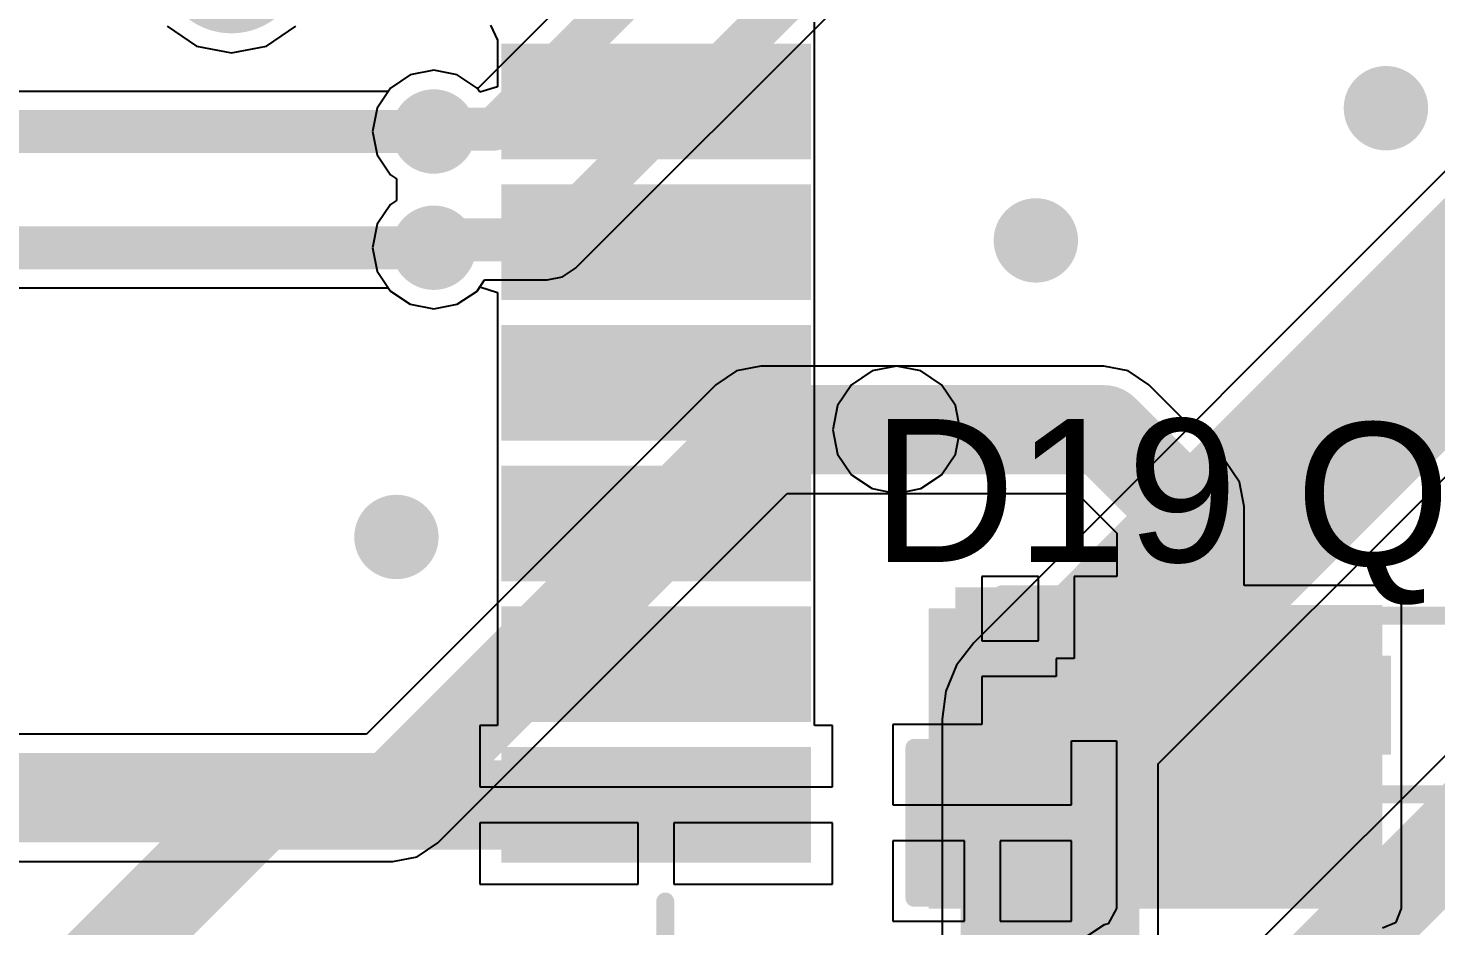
# Model space of a CAD drawing. Header units: millimetres. Extents: x -0.27 to 4.7, y -0.39 to 2.83.
# Drawn here: x 1.0019 to 1.396, y 0.9172 to 1.1684 of the extents above; entities that cross this region are included whole.
import ezdxf

# ---------------------------------------------------------------- set-up
doc = ezdxf.new("R2010")
doc.units = ezdxf.units.MM
doc.header["$MEASUREMENT"] = 0
for name, color, linetype in [('BottomLayer', 5, 'Continuous'), ('BottomSolder', 6, 'Continuous'), ('TopLayer', 1, 'Continuous'), ('TopOverlay', 2, 'Continuous'), ('TopPaste', 8, 'Continuous'), ('TopSolder', 216, 'Continuous'), ('ViaHoleLayer', 16, 'Continuous')]:
    doc.layers.add(name, color=color, linetype=linetype)
doc.styles.add('Arial', font='', dxfattribs={"height": 0.2})
doc.styles.get('Arial').set_extended_font_data('Arial')

# ---------------------------------------------------------------- blocks, each defined once
blk = doc.blocks.new('SIM7000A_35')
at = {"layer": 'TopLayer'}
for points in [[(-0.32717, -0.51181), (-0.32717, -0.43307), (-0.30276, -0.43307), (-0.30276, -0.51181)], [(-0.2878, -0.51181), (-0.2878, -0.43307), (-0.26339, -0.43307), (-0.26339, -0.51181)], [(-0.24843, -0.51181), (-0.24843, -0.43307), (-0.22402, -0.43307), (-0.22402, -0.51181)], [(-0.20906, -0.51181), (-0.20906, -0.43307), (-0.18465, -0.43307), (-0.18465, -0.51181)], [(-0.16969, -0.51181), (-0.16969, -0.43307), (-0.14528, -0.43307), (-0.14528, -0.51181)], [(-0.13031, -0.51181), (-0.13031, -0.43307), (-0.10591, -0.43307), (-0.10591, -0.51181)]]:
    blk.add_hatch(color=1, dxfattribs=at).paths.add_polyline_path(points)
at = {"layer": 'TopPaste'}
for points in [[(-0.32717, -0.51181), (-0.32717, -0.43307), (-0.30276, -0.43307), (-0.30276, -0.51181)], [(-0.2878, -0.51181), (-0.2878, -0.43307), (-0.26339, -0.43307), (-0.26339, -0.51181)], [(-0.24843, -0.51181), (-0.24843, -0.43307), (-0.22402, -0.43307), (-0.22402, -0.51181)], [(-0.20906, -0.51181), (-0.20906, -0.43307), (-0.18465, -0.43307), (-0.18465, -0.51181)], [(-0.16969, -0.51181), (-0.16969, -0.43307), (-0.14528, -0.43307), (-0.14528, -0.51181)], [(-0.13031, -0.51181), (-0.13031, -0.43307), (-0.10591, -0.43307), (-0.10591, -0.51181)]]:
    blk.add_hatch(color=8, dxfattribs=at).paths.add_polyline_path(points)
at = {"layer": 'TopSolder'}
for points in [[(-0.33117, -0.51581), (-0.33117, -0.42907), (-0.29876, -0.42907), (-0.29876, -0.51581)], [(-0.2918, -0.51581), (-0.2918, -0.42907), (-0.25939, -0.42907), (-0.25939, -0.51581)], [(-0.25243, -0.51581), (-0.25243, -0.42907), (-0.22002, -0.42907), (-0.22002, -0.51581)], [(-0.21306, -0.51581), (-0.21306, -0.42907), (-0.18065, -0.42907), (-0.18065, -0.51581)], [(-0.17369, -0.51581), (-0.17369, -0.42907), (-0.14128, -0.42907), (-0.14128, -0.51581)], [(-0.13431, -0.51581), (-0.13431, -0.42907), (-0.10191, -0.42907), (-0.10191, -0.51581)]]:
    blk.add_hatch(color=216, dxfattribs=at).paths.add_polyline_path(points)
at = {"layer": 'TopOverlay', "const_width": 0.005}
blk.add_lwpolyline([(-0.475, -0.475), (-0.342, -0.475)], dxfattribs=at)
at = {"layer": 'TopOverlay', "const_width": 0.0025}
blk.add_lwpolyline([(-0.34325, -0.475, 1), (-0.34075, -0.475, 1)], format="xyb", close=True, dxfattribs=at)
blk = doc.blocks.new('SOT_723_104')
at = {"layer": 'TopLayer'}
for points in [[(-0.00984, 0.0315), (0.00984, 0.0315), (0.00984, 0.01378), (-0.00984, 0.01378)], [(-0.02559, -0.01378), (-0.00591, -0.01378), (-0.00591, -0.0315), (-0.02559, -0.0315)], [(0.00591, -0.01378), (0.02559, -0.01378), (0.02559, -0.0315), (0.00591, -0.0315)]]:
    blk.add_hatch(color=1, dxfattribs=at).paths.add_polyline_path(points)
at = {"layer": 'TopPaste'}
for points in [[(-0.00984, 0.0315), (0.00984, 0.0315), (0.00984, 0.01378), (-0.00984, 0.01378)], [(-0.02559, -0.01378), (-0.00591, -0.01378), (-0.00591, -0.0315), (-0.02559, -0.0315)], [(0.00591, -0.01378), (0.02559, -0.01378), (0.02559, -0.0315), (0.00591, -0.0315)]]:
    blk.add_hatch(color=8, dxfattribs=at).paths.add_polyline_path(points)
at = {"layer": 'TopSolder'}
for points in [[(-0.01384, 0.0355), (0.01384, 0.0355), (0.01384, 0.00978), (-0.01384, 0.00978)], [(-0.02959, -0.00978), (-0.00191, -0.00978), (-0.00191, -0.0355), (-0.02959, -0.0355)], [(0.00191, -0.00978), (0.02959, -0.00978), (0.02959, -0.0355), (0.00191, -0.0355)]]:
    blk.add_hatch(color=216, dxfattribs=at).paths.add_polyline_path(points)
at = {"layer": 'TopOverlay', "const_width": 0.005}
for points in [[(-0.025, 0.025), (-0.025, -0.006)], [(-0.025, 0.025), (-0.015, 0.025)], [(-0.025, 0.025), (-0.025, -0.006)], [(-0.025, 0.025), (-0.015, 0.025)], [(0.015, 0.025), (0.025, 0.025)], [(0.025, 0.025), (0.025, -0.006)], [(-0.037, -0.016), (-0.037, -0.026)], [(-0.037, -0.016), (-0.032, -0.021)], [(-0.001, -0.016), (0.001, -0.016)], [(-0.032, -0.021), (-0.037, -0.026)]]:
    blk.add_lwpolyline(points, dxfattribs=at)
at = {"layer": 'TopOverlay', "const_width": 0.0025}
for points in [[(-0.02625, 0.025, 1), (-0.02375, 0.025, 1)], [(-0.02625, 0.025, 1), (-0.02375, 0.025, 1)], [(-0.02625, 0.025, 1), (-0.02375, 0.025, 1)], [(-0.02625, 0.025, 1), (-0.02375, 0.025, 1)], [(-0.01625, 0.025, 1), (-0.01375, 0.025, 1)], [(-0.01625, 0.025, 1), (-0.01375, 0.025, 1)], [(0.01375, 0.025, 1), (0.01625, 0.025, 1)], [(0.02375, 0.025, 1), (0.02625, 0.025, 1)], [(0.02375, 0.025, 1), (0.02625, 0.025, 1)], [(-0.02625, -0.006, 1), (-0.02375, -0.006, 1)], [(-0.02625, -0.006, 1), (-0.02375, -0.006, 1)], [(0.02375, -0.006, 1), (0.02625, -0.006, 1)], [(-0.03825, -0.016, 1), (-0.03575, -0.016, 1)], [(-0.03825, -0.016, 1), (-0.03575, -0.016, 1)], [(-0.00225, -0.016, 1), (0.00025, -0.016, 1)], [(-0.00025, -0.016, 1), (0.00225, -0.016, 1)], [(-0.03325, -0.021, 1), (-0.03075, -0.021, 1)], [(-0.03325, -0.021, 1), (-0.03075, -0.021, 1)], [(-0.03825, -0.026, 1), (-0.03575, -0.026, 1)], [(-0.03825, -0.026, 1), (-0.03575, -0.026, 1)]]:
    blk.add_lwpolyline(points, format="xyb", close=True, dxfattribs=at)
blk = doc.blocks.new('DFN1006_2L__150')
at = {"layer": 'TopLayer'}
for points in [[(-0.02756, 0.01299), (-0.00591, 0.01299), (-0.00591, -0.01299), (-0.02756, -0.01299)], [(0.00591, 0.01299), (0.02756, 0.01299), (0.02756, -0.01299), (0.00591, -0.01299)]]:
    blk.add_hatch(color=1, dxfattribs=at).paths.add_polyline_path(points)
at = {"layer": 'TopOverlay'}
blk.add_hatch(color=2, dxfattribs=at).paths.add_polyline_path([(-0.04501, -0.02), (-0.03201, -0.02), (-0.03201, 0.02), (-0.04501, 0.02)])
at = {"layer": 'TopPaste'}
for points in [[(-0.02756, 0.01299), (-0.00591, 0.01299), (-0.00591, -0.01299), (-0.02756, -0.01299)], [(0.00591, 0.01299), (0.02756, 0.01299), (0.02756, -0.01299), (0.00591, -0.01299)]]:
    blk.add_hatch(color=8, dxfattribs=at).paths.add_polyline_path(points)
at = {"layer": 'TopSolder'}
for points in [[(-0.03156, 0.01699), (-0.00191, 0.01699), (-0.00191, -0.01699), (-0.03156, -0.01699)], [(0.00191, 0.01699), (0.03156, 0.01699), (0.03156, -0.01699), (0.00191, -0.01699)]]:
    blk.add_hatch(color=216, dxfattribs=at).paths.add_polyline_path(points)
at = {"layer": 'TopOverlay', "const_width": 0.005}
for points in [[(-0.032, -0.018), (-0.032, 0.018)], [(-0.032, 0.018), (0.032, 0.018)], [(0.032, -0.018), (0.032, 0.018)], [(-0.032, -0.018), (0.032, -0.018)]]:
    blk.add_lwpolyline(points, dxfattribs=at)
at = {"layer": 'TopOverlay', "const_width": 0.0025}
for points in [[(-0.03325, 0.018, 1), (-0.03075, 0.018, 1)], [(-0.03325, 0.018, 1), (-0.03075, 0.018, 1)], [(0.03075, 0.018, 1), (0.03325, 0.018, 1)], [(0.03075, 0.018, 1), (0.03325, 0.018, 1)], [(-0.03325, -0.018, 1), (-0.03075, -0.018, 1)], [(-0.03325, -0.018, 1), (-0.03075, -0.018, 1)], [(0.03075, -0.018, 1), (0.03325, -0.018, 1)], [(0.03075, -0.018, 1), (0.03325, -0.018, 1)]]:
    blk.add_lwpolyline(points, format="xyb", close=True, dxfattribs=at)
blk = doc.blocks.new('C___0603_180')
at = {"layer": 'TopLayer'}
for points in [[(-0.015, 0.0175), (-0.015, -0.0175), (-0.045, -0.0175), (-0.045, 0.0175)], [(0.045, 0.0175), (0.045, -0.0175), (0.015, -0.0175), (0.015, 0.0175)]]:
    blk.add_hatch(color=1, dxfattribs=at).paths.add_polyline_path(points)
at = {"layer": 'TopPaste'}
for points in [[(-0.015, 0.0175), (-0.015, -0.0175), (-0.045, -0.0175), (-0.045, 0.0175)], [(0.045, 0.0175), (0.045, -0.0175), (0.015, -0.0175), (0.015, 0.0175)]]:
    blk.add_hatch(color=8, dxfattribs=at).paths.add_polyline_path(points)
at = {"layer": 'TopSolder'}
for points in [[(-0.01264, 0.01986), (-0.01264, -0.01986), (-0.04736, -0.01986), (-0.04736, 0.01986)], [(0.04736, 0.01986), (0.04736, -0.01986), (0.01264, -0.01986), (0.01264, 0.01986)]]:
    blk.add_hatch(color=216, dxfattribs=at).paths.add_polyline_path(points)
at = {"layer": 'TopOverlay', "const_width": 0.005}
for points in [[(-0.049, -0.021), (-0.049, 0.021)], [(-0.049, 0.021), (-0.018, 0.021)], [(0.018, 0.021), (0.049, 0.021)], [(0.049, -0.021), (0.049, 0.021)], [(-0.049, -0.021), (-0.018, -0.021)], [(0.018, -0.021), (0.049, -0.021)]]:
    blk.add_lwpolyline(points, dxfattribs=at)
at = {"layer": 'TopOverlay', "const_width": 0.0025}
for points in [[(-0.05025, 0.021, 1), (-0.04775, 0.021, 1)], [(-0.05025, 0.021, 1), (-0.04775, 0.021, 1)], [(-0.01925, 0.021, 1), (-0.01675, 0.021, 1)], [(0.01675, 0.021, 1), (0.01925, 0.021, 1)], [(0.04775, 0.021, 1), (0.05025, 0.021, 1)], [(0.04775, 0.021, 1), (0.05025, 0.021, 1)], [(-0.05025, -0.021, 1), (-0.04775, -0.021, 1)], [(-0.05025, -0.021, 1), (-0.04775, -0.021, 1)], [(-0.01925, -0.021, 1), (-0.01675, -0.021, 1)], [(0.01675, -0.021, 1), (0.01925, -0.021, 1)], [(0.04775, -0.021, 1), (0.05025, -0.021, 1)], [(0.04775, -0.021, 1), (0.05025, -0.021, 1)]]:
    blk.add_lwpolyline(points, format="xyb", close=True, dxfattribs=at)

msp = doc.modelspace()

# ---------------------------------------------------------------- hatches: boundary and pattern name
at = {"layer": 'BottomLayer'}
h = msp.add_hatch(color=5, dxfattribs=at)
edge = h.paths.add_edge_path()
edge.add_arc((1.382, 1.146), 0.01181, 0, 360)
h = msp.add_hatch(color=5, dxfattribs=at)
edge = h.paths.add_edge_path()
edge.add_arc((1.11545, 1.13948), 0.01181, 0, 360)
h = msp.add_hatch(color=5, dxfattribs=at)
edge = h.paths.add_edge_path()
edge.add_arc((1.284, 1.109), 0.01181, 0, 360)
h = msp.add_hatch(color=5, dxfattribs=at)
edge = h.paths.add_edge_path()
edge.add_arc((1.11545, 1.10695), 0.01181, 0, 360)
h = msp.add_hatch(color=5, dxfattribs=at)
edge = h.paths.add_edge_path()
edge.add_arc((1.245, 1.056), 0.01181, 0, 360)
h = msp.add_hatch(color=5, dxfattribs=at)
edge = h.paths.add_edge_path()
edge.add_arc((1.105, 1.026), 0.01181, 0, 360)
at = {"layer": 'BottomSolder'}
h = msp.add_hatch(color=6, dxfattribs=at)
edge = h.paths.add_edge_path()
edge.add_arc((1.382, 1.146), 0.00591, 0, 360)
h = msp.add_hatch(color=6, dxfattribs=at)
edge = h.paths.add_edge_path()
edge.add_arc((1.11545, 1.13948), 0.00591, 0, 360)
h = msp.add_hatch(color=6, dxfattribs=at)
edge = h.paths.add_edge_path()
edge.add_arc((1.11545, 1.10695), 0.00591, 0, 360)
h = msp.add_hatch(color=6, dxfattribs=at)
edge = h.paths.add_edge_path()
edge.add_arc((1.284, 1.109), 0.00591, 0, 360)
h = msp.add_hatch(color=6, dxfattribs=at)
edge = h.paths.add_edge_path()
edge.add_arc((1.245, 1.056), 0.00591, 0, 360)
h = msp.add_hatch(color=6, dxfattribs=at)
edge = h.paths.add_edge_path()
edge.add_arc((1.105, 1.026), 0.00591, 0, 360)
at = {"layer": 'TopLayer'}
h = msp.add_hatch(color=1, dxfattribs=at)
edge = h.paths.add_edge_path()
edge.add_arc((1.382, 1.146), 0.01181, 0, 360)
h = msp.add_hatch(color=1, dxfattribs=at)
edge = h.paths.add_edge_path()
edge.add_arc((1.11545, 1.13948), 0.01181, 0, 360)
h = msp.add_hatch(color=1, dxfattribs=at)
edge = h.paths.add_edge_path()
edge.add_arc((1.284, 1.109), 0.01181, 0, 360)
h = msp.add_hatch(color=1, dxfattribs=at)
edge = h.paths.add_edge_path()
edge.add_arc((1.11545, 1.10695), 0.01181, 0, 360)
h = msp.add_hatch(color=1, dxfattribs=at)
edge = h.paths.add_edge_path()
edge.add_arc((1.245, 1.056), 0.01181, 0, 360)
h = msp.add_hatch(color=1, dxfattribs=at)
edge = h.paths.add_edge_path()
edge.add_arc((1.105, 1.026), 0.01181, 0, 360)
for points in [[(1.254, 0.922), (1.301, 0.922), (1.301, 1.006), (1.254, 1.006)], [(1.312, 0.922), (1.381, 0.922), (1.381, 1.007), (1.312, 1.007)]]:
    msp.add_hatch(color=1, dxfattribs=at).paths.add_polyline_path(points)
at = {"layer": 'TopSolder'}
h = msp.add_hatch(color=216, dxfattribs=at)
edge = h.paths.add_edge_path()
edge.add_arc((1.382, 1.146), 0.00591, 0, 360)
h = msp.add_hatch(color=216, dxfattribs=at)
edge = h.paths.add_edge_path()
edge.add_arc((1.11545, 1.13948), 0.00591, 0, 360)
h = msp.add_hatch(color=216, dxfattribs=at)
edge = h.paths.add_edge_path()
edge.add_arc((1.11545, 1.10695), 0.00591, 0, 360)
h = msp.add_hatch(color=216, dxfattribs=at)
edge = h.paths.add_edge_path()
edge.add_arc((1.284, 1.109), 0.00591, 0, 360)
h = msp.add_hatch(color=216, dxfattribs=at)
edge = h.paths.add_edge_path()
edge.add_arc((1.245, 1.056), 0.00591, 0, 360)
h = msp.add_hatch(color=216, dxfattribs=at)
edge = h.paths.add_edge_path()
edge.add_arc((1.105, 1.026), 0.00591, 0, 360)
at = {"layer": 'ViaHoleLayer'}
h = msp.add_hatch(color=16, dxfattribs=at)
edge = h.paths.add_edge_path()
edge.add_arc((1.382, 1.146), 0.00591, 0, 360)
h = msp.add_hatch(color=16, dxfattribs=at)
edge = h.paths.add_edge_path()
edge.add_arc((1.11545, 1.13948), 0.00591, 0, 360)
h = msp.add_hatch(color=16, dxfattribs=at)
edge = h.paths.add_edge_path()
edge.add_arc((1.11545, 1.10695), 0.00591, 0, 360)
h = msp.add_hatch(color=16, dxfattribs=at)
edge = h.paths.add_edge_path()
edge.add_arc((1.284, 1.109), 0.00591, 0, 360)
h = msp.add_hatch(color=16, dxfattribs=at)
edge = h.paths.add_edge_path()
edge.add_arc((1.245, 1.056), 0.00591, 0, 360)
h = msp.add_hatch(color=16, dxfattribs=at)
edge = h.paths.add_edge_path()
edge.add_arc((1.105, 1.026), 0.00591, 0, 360)

# ---------------------------------------------------------------- linework, layer by layer
at = {"layer": 'BottomLayer'}
for p, q in [((1.55574, 1.28553), (1.2666, 0.9964)), ((1.31826, 0.96247), (1.6074, 1.2516)), ((1.22218, 1.24591), (1.12784, 1.15157)), ((1.1551, 1.10124), (1.26793, 1.21407)), ((1.0408, 1.16892), (1.04907, 1.1634)), ((1.06858, 1.1634), (1.07685, 1.16892)), ((1.04907, 1.1634), (1.05882, 1.16146)), ((1.05882, 1.16146), (1.06858, 1.1634)), ((1.10889, 1.15531), (1.10333, 1.1516)), ((1.11545, 1.15662), (1.10889, 1.15531)), ((1.12201, 1.15531), (1.11545, 1.15662)), ((1.12757, 1.1516), (1.12201, 1.15531)), ((1.10333, 1.1516), (1.09962, 1.14604)), ((1.12784, 1.15157), (1.12757, 1.1516)), ((1.09962, 1.14604), (1.09831, 1.13948)), ((1.09831, 1.13948), (1.09962, 1.13292)), ((1.09962, 1.13292), (1.10333, 1.12736)), ((1.10333, 1.12736), (1.10504, 1.12622)), ((1.10504, 1.12622), (1.10504, 1.12021)), ((1.10504, 1.12021), (1.10333, 1.11907)), ((1.10333, 1.11907), (1.09962, 1.11351)), ((1.09962, 1.11351), (1.09831, 1.10695)), ((1.09831, 1.10695), (1.09962, 1.10039)), ((1.09962, 1.10039), (1.10333, 1.09483)), ((1.15146, 1.09881), (1.1551, 1.10124)), ((1.12757, 1.09483), (1.12966, 1.09796)), ((1.12966, 1.09796), (1.14717, 1.09796)), ((1.14717, 1.09796), (1.15146, 1.09881)), ((1.14717, 1.09796), (1.14717, 1.09796)), ((1.10333, 1.09483), (1.10889, 1.09111)), ((1.12201, 1.09111), (1.12757, 1.09483)), ((1.10889, 1.09111), (1.11545, 1.08981)), ((1.11545, 1.08981), (1.12201, 1.09111)), ((1.20017, 1.07248), (1.19438, 1.06862)), ((1.207, 1.07384), (1.20017, 1.07248)), ((1.207, 1.07384), (1.207, 1.07384)), ((1.245, 1.07384), (1.207, 1.07384)), ((1.25183, 1.07248), (1.245, 1.07384)), ((1.25762, 1.06862), (1.25183, 1.07248)), ((1.19438, 1.06862), (1.09661, 0.97084)), ((1.26148, 1.06283), (1.25762, 1.06862)), ((1.26284, 1.056), (1.26148, 1.06283)), ((1.26148, 1.04917), (1.26284, 1.056)), ((1.25762, 1.04338), (1.26148, 1.04917)), ((1.48538, 1.05162), (1.34738, 0.91362)), ((1.25183, 1.03952), (1.25762, 1.04338)), ((1.11662, 0.94038), (1.21439, 1.03816)), ((1.21439, 1.03816), (1.245, 1.03816)), ((1.245, 1.03816), (1.25183, 1.03952)), ((1.2666, 0.9964), (1.26179, 0.99013)), ((1.26179, 0.99013), (1.25877, 0.98283)), ((1.25877, 0.98283), (1.25774, 0.975)), ((1.25774, 0.975), (1.25774, 0.782)), ((1.09661, 0.97084), (0.98115, 0.97084)), ((1.31826, 0.782), (1.31826, 0.96247)), ((1.11083, 0.93652), (1.11662, 0.94038)), ((0.98115, 0.93516), (1.104, 0.93516)), ((1.104, 0.93516), (1.11083, 0.93652))]:
    msp.add_line(p, q, dxfattribs=at)
for points, const_width in [([(1.288, 0.975), (1.586, 1.273)], 0.05), ([(0.98477, 1.261), (1.05882, 1.18695)], 0.04), ([(1.13227, 1.14013), (1.23911, 1.24698)], 0.012), ([(1.14717, 1.10917), (1.269, 1.231)], 0.012), ([(1.11545, 1.13948), (1.11611, 1.14013)], 0.012), ([(1.11611, 1.14013), (1.13227, 1.14013)], 0.012), ([(1.11545, 1.10695), (1.11768, 1.10917)], 0.012), ([(1.11768, 1.10917), (1.14717, 1.10917)], 0.012), ([(1.104, 0.953), (1.207, 1.056)], 0.025), ([(1.207, 1.056), (1.245, 1.056)], 0.025), ([(1.36, 0.901), (1.498, 1.039)], 0.025), ([(1.288, 0.782), (1.288, 0.975)], 0.05), ([(0.98115, 0.953), (1.104, 0.953)], 0.025)]:
    msp.add_lwpolyline(points, dxfattribs=dict(at, const_width=const_width))
for points, const_width in [([(1.04882, 1.18695, 1), (1.06882, 1.18695, 1)], 0.02), ([(1.11245, 1.13948, 1), (1.11845, 1.13948, 1)], 0.006), ([(1.11311, 1.14013, 1), (1.11911, 1.14013, 1)], 0.006), ([(1.11311, 1.14013, 1), (1.11911, 1.14013, 1)], 0.006), ([(1.12927, 1.14013, 1), (1.13527, 1.14013, 1)], 0.006), ([(1.12927, 1.14013, 1), (1.13527, 1.14013, 1)], 0.006), ([(1.11245, 1.10695, 1), (1.11845, 1.10695, 1)], 0.006), ([(1.11468, 1.10917, 1), (1.12068, 1.10917, 1)], 0.006), ([(1.11468, 1.10917, 1), (1.12068, 1.10917, 1)], 0.006), ([(1.14417, 1.10917, 1), (1.15017, 1.10917, 1)], 0.006), ([(1.14417, 1.10917, 1), (1.15017, 1.10917, 1)], 0.006), ([(1.20075, 1.056, 1), (1.21325, 1.056, 1)], 0.0125), ([(1.20075, 1.056, 1), (1.21325, 1.056, 1)], 0.0125), ([(1.23875, 1.056, 1), (1.25125, 1.056, 1)], 0.0125), ([(1.2755, 0.975, 1), (1.3005, 0.975, 1)], 0.025), ([(1.2755, 0.975, 1), (1.3005, 0.975, 1)], 0.025), ([(1.09775, 0.953, 1), (1.11025, 0.953, 1)], 0.0125), ([(1.09775, 0.953, 1), (1.11025, 0.953, 1)], 0.0125)]:
    msp.add_lwpolyline(points, format="xyb", close=True, dxfattribs=dict(at, const_width=const_width))
at = {"layer": 'TopLayer'}
for p, q in [((1.13134, 1.16926), (1.13333, 1.16508)), ((1.22207, 1.16508), (1.22207, 1.17004)), ((1.13333, 1.16508), (1.13333, 1.16426)), ((1.13333, 1.16426), (1.13333, 1.15198)), ((1.22207, 1.16504), (1.22207, 1.16508)), ((1.22207, 1.13071), (1.22207, 1.16504)), ((1.10889, 1.15531), (1.10333, 1.1516)), ((1.11545, 1.15662), (1.10889, 1.15531)), ((1.12201, 1.15531), (1.11545, 1.15662)), ((1.12757, 1.1516), (1.12201, 1.15531)), ((1.10333, 1.1516), (1.10273, 1.15069)), ((1.12833, 1.15046), (1.12757, 1.1516)), ((1.13333, 1.15198), (1.12833, 1.15046)), ((1.10273, 1.15069), (0.83468, 1.15069)), ((1.22207, 1.13067), (1.22207, 1.13071)), ((1.22207, 1.12571), (1.22207, 1.13067)), ((1.22207, 1.12567), (1.22207, 1.12571)), ((1.22207, 1.09134), (1.22207, 1.12567)), ((0.95636, 1.09573), (1.10273, 1.09573)), ((1.10273, 1.09573), (1.10333, 1.09483)), ((1.12757, 1.09483), (1.12833, 1.09597)), ((1.12833, 1.09597), (1.13333, 1.09445)), ((1.10333, 1.09483), (1.10889, 1.09111)), ((1.12201, 1.09111), (1.12757, 1.09483)), ((1.13333, 1.09445), (1.13333, 1.09134)), ((1.10889, 1.09111), (1.11545, 1.08981)), ((1.11545, 1.08981), (1.12201, 1.09111)), ((1.13333, 1.09134), (1.13333, 1.0913)), ((1.13333, 1.0913), (1.13333, 1.08634)), ((1.22207, 1.0913), (1.22207, 1.09134)), ((1.22207, 1.08634), (1.22207, 1.0913)), ((1.13333, 1.08634), (1.13333, 1.0863)), ((1.13333, 1.0863), (1.13333, 1.05197)), ((1.22207, 1.0863), (1.22207, 1.08634)), ((1.22207, 1.05197), (1.22207, 1.0863)), ((1.23817, 1.07248), (1.23238, 1.06862)), ((1.245, 1.07384), (1.23817, 1.07248)), ((1.303, 1.07384), (1.245, 1.07384)), ((1.30983, 1.07248), (1.303, 1.07384)), ((1.31562, 1.06862), (1.30983, 1.07248)), ((1.23238, 1.06862), (1.22852, 1.06283)), ((1.33712, 1.04712), (1.31562, 1.06862)), ((1.22852, 1.06283), (1.22716, 1.056)), ((1.22716, 1.056), (1.22852, 1.04917)), ((1.13333, 1.05197), (1.13333, 1.05193)), ((1.13333, 1.05193), (1.13333, 1.04697)), ((1.22207, 1.05193), (1.22207, 1.05197)), ((1.22207, 1.04697), (1.22207, 1.05193)), ((1.22852, 1.04917), (1.23238, 1.04338)), ((1.13333, 1.04697), (1.13333, 1.04693)), ((1.13333, 1.04693), (1.13333, 1.0126)), ((1.22207, 1.04693), (1.22207, 1.04697)), ((1.22207, 1.0126), (1.22207, 1.04693)), ((1.34098, 1.04133), (1.33712, 1.04712)), ((1.23238, 1.04338), (1.23817, 1.03952)), ((1.34234, 1.0345), (1.34098, 1.04133)), ((1.23817, 1.03952), (1.245, 1.03816)), ((1.245, 1.03816), (1.29561, 1.03816)), ((1.29561, 1.03816), (1.30666, 1.02711)), ((1.34234, 1.01241), (1.34234, 1.0345)), ((1.34234, 1.0345), (1.34234, 1.0345)), ((1.30666, 1.02711), (1.30666, 1.01494)), ((1.28471, 1.01494), (1.26889, 1.01494)), ((1.26889, 1.01494), (1.26889, 0.99695)), ((1.28471, 0.99695), (1.28471, 1.01494)), ((1.30666, 1.01494), (1.29471, 1.01494)), ((1.29471, 1.01494), (1.29471, 0.99195)), ((1.13333, 1.0126), (1.13333, 1.01256)), ((1.13333, 1.01256), (1.13333, 1.0076)), ((1.22207, 1.01256), (1.22207, 1.0126)), ((1.22207, 1.0076), (1.22207, 1.01256)), ((1.381, 1.01241), (1.34234, 1.01241)), ((1.38483, 1.01083), (1.381, 1.01241)), ((1.38641, 1.007), (1.38483, 1.01083)), ((1.13333, 1.0076), (1.13333, 1.00756)), ((1.13333, 1.00756), (1.13333, 0.97323)), ((1.22207, 1.00756), (1.22207, 1.0076)), ((1.22207, 0.97323), (1.22207, 1.00756)), ((1.38641, 0.922), (1.38641, 1.007)), ((1.26889, 0.99695), (1.28471, 0.99695)), ((1.29471, 0.99195), (1.28971, 0.99195)), ((1.28971, 0.99195), (1.28971, 0.98695)), ((1.28971, 0.98695), (1.26889, 0.98695)), ((1.26889, 0.98695), (1.26889, 0.9735)), ((1.26889, 0.9735), (1.244, 0.9735)), ((1.244, 0.9735), (1.244, 0.951)), ((1.13333, 0.97323), (1.12833, 0.97323)), ((1.12833, 0.97323), (1.12833, 0.95603)), ((1.22707, 0.97323), (1.22207, 0.97323)), ((1.22707, 0.95603), (1.22707, 0.97323)), ((1.294, 0.951), (1.294, 0.96896)), ((1.294, 0.96896), (1.30659, 0.96896)), ((1.30659, 0.96896), (1.30659, 0.922)), ((1.12833, 0.95603), (1.1777, 0.95603)), ((1.1777, 0.95603), (1.22707, 0.95603)), ((1.244, 0.951), (1.269, 0.951)), ((1.269, 0.951), (1.294, 0.951)), ((1.1727, 0.94603), (1.12833, 0.94603)), ((1.12833, 0.94603), (1.12833, 0.92882)), ((1.1727, 0.92882), (1.1727, 0.94603)), ((1.22707, 0.94603), (1.1827, 0.94603)), ((1.1827, 0.94603), (1.1827, 0.92882)), ((1.22707, 0.92882), (1.22707, 0.94603)), ((1.264, 0.941), (1.244, 0.941)), ((1.244, 0.941), (1.244, 0.9185)), ((1.264, 0.9185), (1.264, 0.941)), ((1.294, 0.941), (1.274, 0.941)), ((1.274, 0.941), (1.274, 0.9185)), ((1.294, 0.9185), (1.294, 0.941)), ((1.12833, 0.92882), (1.1727, 0.92882)), ((1.1827, 0.92882), (1.22707, 0.92882)), ((1.244, 0.9185), (1.264, 0.9185)), ((1.274, 0.9185), (1.294, 0.9185)), ((1.30659, 0.922), (1.30429, 0.91771)), ((1.38483, 0.91817), (1.38641, 0.922)), ((1.30317, 0.91748), (1.29738, 0.91362)), ((1.30429, 0.91771), (1.30317, 0.91748)), ((1.381, 0.91659), (1.38483, 0.91817))]:
    msp.add_line(p, q, dxfattribs=at)
for points, const_width in [([(0.83467, 1.13948), (1.11545, 1.13948)], 0.012), ([(0.84982, 1.10695), (1.11545, 1.10695)], 0.012), ([(1.11545, 1.10695), (1.11782, 1.10695)], 0.012), ([(1.245, 1.056), (1.303, 1.056)], 0.025), ([(1.303, 1.056), (1.3245, 1.0345)], 0.025), ([(1.3245, 0.9895), (1.3245, 1.0345)], 0.025), ([(1.3245, 0.9895), (1.336, 0.978)], 0.025), ([(1.02022, 0.90435), (1.0669, 0.95103)], 0.025), ([(1.0669, 0.95103), (1.1777, 0.95103)], 0.025), ([(1.269, 0.942), (1.27288, 0.94588)], 0.022)]:
    msp.add_lwpolyline(points, dxfattribs=dict(at, const_width=const_width))
for points, const_width in [([(1.11245, 1.13948, 1), (1.11845, 1.13948, 1)], 0.006), ([(1.11245, 1.10695, 1), (1.11845, 1.10695, 1)], 0.006), ([(1.11245, 1.10695, 1), (1.11845, 1.10695, 1)], 0.006), ([(1.11482, 1.10695, 1), (1.12082, 1.10695, 1)], 0.006), ([(1.23875, 1.056, 1), (1.25125, 1.056, 1)], 0.0125), ([(1.29675, 1.056, 1), (1.30925, 1.056, 1)], 0.0125), ([(1.29675, 1.056, 1), (1.30925, 1.056, 1)], 0.0125), ([(1.31825, 1.0345, 1), (1.33075, 1.0345, 1)], 0.0125), ([(1.31825, 1.0345, 1), (1.33075, 1.0345, 1)], 0.0125), ([(1.31825, 0.9895, 1), (1.33075, 0.9895, 1)], 0.0125), ([(1.31825, 0.9895, 1), (1.33075, 0.9895, 1)], 0.0125), ([(1.32975, 0.978, 1), (1.34225, 0.978, 1)], 0.0125), ([(1.06065, 0.95103, 1), (1.07315, 0.95103, 1)], 0.0125), ([(1.06065, 0.95103, 1), (1.07315, 0.95103, 1)], 0.0125), ([(1.17145, 0.95103, 1), (1.18395, 0.95103, 1)], 0.0125), ([(1.26738, 0.94588, 1), (1.27838, 0.94588, 1)], 0.011), ([(1.2635, 0.942, 1), (1.2745, 0.942, 1)], 0.011)]:
    msp.add_lwpolyline(points, format="xyb", close=True, dxfattribs=dict(at, const_width=const_width))

# ---------------------------------------------------------------- block references
at = {"rotation": 90}
for name, p in [('SIM7000A_35', (0.70526, 1.26599)), ('SOT_723_104', (1.39318, 0.97895))]:
    msp.add_blockref(name, p, dxfattribs=at)
for name, p in [('DFN1006_2L__150', (1.30645, 0.99195)), ('C___0603_180', (1.299, 0.946))]:
    msp.add_blockref(name, p)

# ---------------------------------------------------------------- texts
at = {"layer": 'TopOverlay', "style": 'Arial'}
for s, p in [('D19', (1.23802, 1.01901)), ('Q4', (1.35668, 1.01801))]:
    msp.add_text(s, height=0.04, dxfattribs=at).set_placement(p)

doc.saveas('drawing.dxf')
